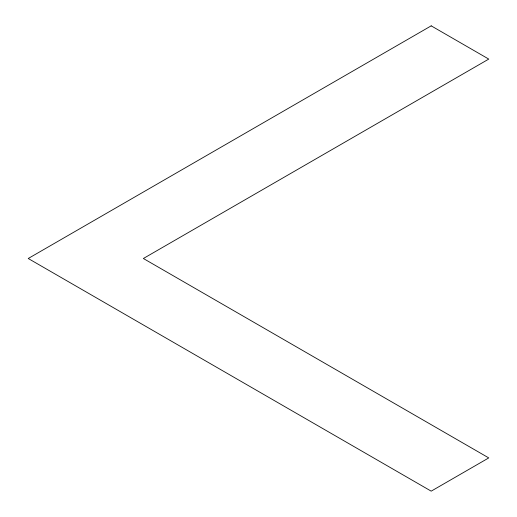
<?xml version="1.0" encoding="UTF-8"?>
<svg xmlns="http://www.w3.org/2000/svg" width="517" height="517" viewBox="0 0 517 517"><rect width="100%" height="100%" fill="white"/><g stroke="black" fill="none" stroke-linecap="round" stroke-linejoin="round"><path stroke-width="0.78" d="M431.197 25.85L28.235 258.5L431.197 491.15L488.765 457.913L143.364 258.5L488.765 59.087L431.197 25.85"/></g></svg>
